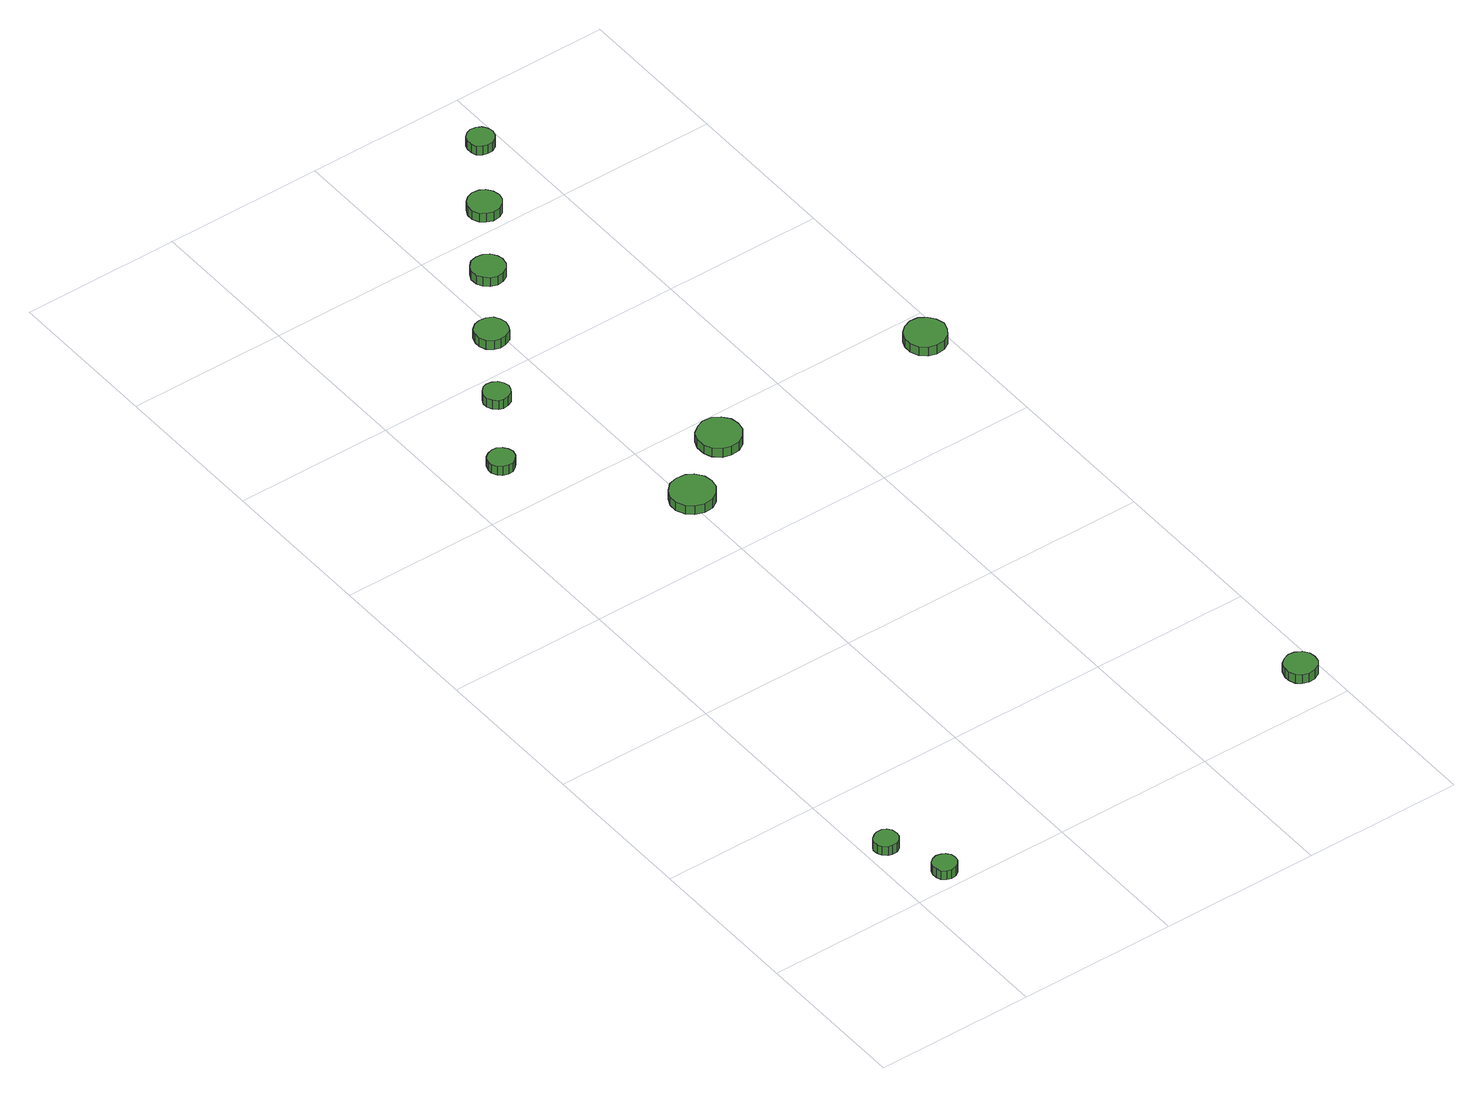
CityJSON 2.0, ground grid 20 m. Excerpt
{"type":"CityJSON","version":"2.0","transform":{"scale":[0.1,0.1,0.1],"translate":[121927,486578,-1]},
"CityObjects":{
"tree1":{"type":"SolitaryVegetationObject","attributes":{"function":"something"},"geometry":[{"type":"MultiSurface","lod":"1","boundaries":[[[0,1,2,3,4,5,6,7,8,9,10,11,12,13,14]],[[15,16,17,18,19,20,21,22,23,24,25,26,27,28,29]],[[0,29,28,1]],[[1,28,27,2]],[[2,27,26,3]],[[3,26,25,4]],[[4,25,24,5]],[[5,24,23,6]],[[6,23,22,7]],[[7,22,21,8]],[[8,21,20,9]],[[9,20,19,10]],[[10,19,18,11]],[[11,18,17,12]],[[12,17,16,13]],[[13,16,15,14]],[[14,15,29,0]]]}]},
"tree2":{"type":"SolitaryVegetationObject","attributes":{"function":"something"},"geometry":[{"type":"MultiSurface","lod":"1","boundaries":[[[30,31,32,33,34,35,36,37,38,39,40,41,42,43,44]],[[45,46,47,48,49,50,51,52,53,54,55,56,57,58,59]],[[30,59,58,31]],[[31,58,57,32]],[[32,57,56,33]],[[33,56,55,34]],[[34,55,54,35]],[[35,54,53,36]],[[36,53,52,37]],[[37,52,51,38]],[[38,51,50,39]],[[39,50,49,40]],[[40,49,48,41]],[[41,48,47,42]],[[42,47,46,43]],[[43,46,45,44]],[[44,45,59,30]]]}]},
"tree3":{"type":"SolitaryVegetationObject","attributes":{"function":"something"},"geometry":[{"type":"MultiSurface","lod":"1","boundaries":[[[60,61,62,63,64,65,66,67,68,69,70,71,72,73,74]],[[75,76,77,78,79,80,81,82,83,84,85,86,87,88,89]],[[60,89,88,61]],[[61,88,87,62]],[[62,87,86,63]],[[63,86,85,64]],[[64,85,84,65]],[[65,84,83,66]],[[66,83,82,67]],[[67,82,81,68]],[[68,81,80,69]],[[69,80,79,70]],[[70,79,78,71]],[[71,78,77,72]],[[72,77,76,73]],[[73,76,75,74]],[[74,75,89,60]]]}]},
"tree4":{"type":"SolitaryVegetationObject","attributes":{"function":"something"},"geometry":[{"type":"MultiSurface","lod":"1","boundaries":[[[90,91,92,93,94,95,96,97,98,99,100,101,102,103,104]],[[105,106,107,108,109,110,111,112,113,114,115,116,117,118,119]],[[90,119,118,91]],[[91,118,117,92]],[[92,117,116,93]],[[93,116,115,94]],[[94,115,114,95]],[[95,114,113,96]],[[96,113,112,97]],[[97,112,111,98]],[[98,111,110,99]],[[99,110,109,100]],[[100,109,108,101]],[[101,108,107,102]],[[102,107,106,103]],[[103,106,105,104]],[[104,105,119,90]]]}]},
"tree5":{"type":"SolitaryVegetationObject","attributes":{"function":"something"},"geometry":[{"type":"MultiSurface","lod":"1","boundaries":[[[120,121,122,123,124,125,126,127,128,129,130,131,132,133,134]],[[135,136,137,138,139,140,141,142,143,144,145,146,147,148,149]],[[120,149,148,121]],[[121,148,147,122]],[[122,147,146,123]],[[123,146,145,124]],[[124,145,144,125]],[[125,144,143,126]],[[126,143,142,127]],[[127,142,141,128]],[[128,141,140,129]],[[129,140,139,130]],[[130,139,138,131]],[[131,138,137,132]],[[132,137,136,133]],[[133,136,135,134]],[[134,135,149,120]]]}]},
"tree6":{"type":"SolitaryVegetationObject","attributes":{"function":"something"},"geometry":[{"type":"MultiSurface","lod":"1","boundaries":[[[150,151,152,153,154,155,156,157,158,159,160,161,162,163,164]],[[165,166,167,168,169,170,171,172,173,174,175,176,177,178,179]],[[150,179,178,151]],[[151,178,177,152]],[[152,177,176,153]],[[153,176,175,154]],[[154,175,174,155]],[[155,174,173,156]],[[156,173,172,157]],[[157,172,171,158]],[[158,171,170,159]],[[159,170,169,160]],[[160,169,168,161]],[[161,168,167,162]],[[162,167,166,163]],[[163,166,165,164]],[[164,165,179,150]]]}]},
"tree7":{"type":"SolitaryVegetationObject","attributes":{"function":"something"},"geometry":[{"type":"MultiSurface","lod":"1","boundaries":[[[180,181,182,183,184,185,186,187,188,189,190,191,192,193,194]],[[195,196,197,198,199,200,201,202,203,204,205,206,207,208,209]],[[180,209,208,181]],[[181,208,207,182]],[[182,207,206,183]],[[183,206,205,184]],[[184,205,204,185]],[[185,204,203,186]],[[186,203,202,187]],[[187,202,201,188]],[[188,201,200,189]],[[189,200,199,190]],[[190,199,198,191]],[[191,198,197,192]],[[192,197,196,193]],[[193,196,195,194]],[[194,195,209,180]]]}]},
"tree8":{"type":"SolitaryVegetationObject","attributes":{"function":"something"},"geometry":[{"type":"MultiSurface","lod":"1","boundaries":[[[210,211,212,213,214,215,216,217,218,219,220,221,222,223,224]],[[225,226,227,228,229,230,231,232,233,234,235,236,237,238,239]],[[210,239,238,211]],[[211,238,237,212]],[[212,237,236,213]],[[213,236,235,214]],[[214,235,234,215]],[[215,234,233,216]],[[216,233,232,217]],[[217,232,231,218]],[[218,231,230,219]],[[219,230,229,220]],[[220,229,228,221]],[[221,228,227,222]],[[222,227,226,223]],[[223,226,225,224]],[[224,225,239,210]]]}]},
"tree9":{"type":"SolitaryVegetationObject","attributes":{"function":"something"},"geometry":[{"type":"MultiSurface","lod":"1","boundaries":[[[240,241,242,243,244,245,246,247,248,249,250,251,252,253,254]],[[255,256,257,258,259,260,261,262,263,264,265,266,267,268,269]],[[240,269,268,241]],[[241,268,267,242]],[[242,267,266,243]],[[243,266,265,244]],[[244,265,264,245]],[[245,264,263,246]],[[246,263,262,247]],[[247,262,261,248]],[[248,261,260,249]],[[249,260,259,250]],[[250,259,258,251]],[[251,258,257,252]],[[252,257,256,253]],[[253,256,255,254]],[[254,255,269,240]]]}]},
"tree10":{"type":"SolitaryVegetationObject","attributes":{"function":"something"},"geometry":[{"type":"MultiSurface","lod":"1","boundaries":[[[270,271,272,273,274,275,276,277,278,279,280,281,282,283,284]],[[285,286,287,288,289,290,291,292,293,294,295,296,297,298,299]],[[270,299,298,271]],[[271,298,297,272]],[[272,297,296,273]],[[273,296,295,274]],[[274,295,294,275]],[[275,294,293,276]],[[276,293,292,277]],[[277,292,291,278]],[[278,291,290,279]],[[279,290,289,280]],[[280,289,288,281]],[[281,288,287,282]],[[282,287,286,283]],[[283,286,285,284]],[[284,285,299,270]]]}]},
"tree11":{"type":"SolitaryVegetationObject","attributes":{"function":"something"},"geometry":[{"type":"MultiSurface","lod":"1","boundaries":[[[300,301,302,303,304,305,306,307,308,309,310,311,312,313,314]],[[315,316,317,318,319,320,321,322,323,324,325,326,327,328,329]],[[300,329,328,301]],[[301,328,327,302]],[[302,327,326,303]],[[303,326,325,304]],[[304,325,324,305]],[[305,324,323,306]],[[306,323,322,307]],[[307,322,321,308]],[[308,321,320,309]],[[309,320,319,310]],[[310,319,318,311]],[[311,318,317,312]],[[312,317,316,313]],[[313,316,315,314]],[[314,315,329,300]]]}]},
"tree12":{"type":"SolitaryVegetationObject","attributes":{"function":"something"},"geometry":[{"type":"MultiSurface","lod":"1","boundaries":[[[330,331,332,333,334,335,336,337,338,339,340,341,342,343,344]],[[345,346,347,348,349,350,351,352,353,354,355,356,357,358,359]],[[330,359,358,331]],[[331,358,357,332]],[[332,357,356,333]],[[333,356,355,334]],[[334,355,354,335]],[[335,354,353,336]],[[336,353,352,337]],[[337,352,351,338]],[[338,351,350,339]],[[339,350,349,340]],[[340,349,348,341]],[[341,348,347,342]],[[342,347,346,343]],[[343,346,345,344]],[[344,345,359,330]]]}]}
},
"vertices":[
[34,87,30],[33,94,30],[29,99,30],[24,102,30],[17,102,30],[12,100,30],[7,96,30],[4,91,30],[4,84,30],[7,79,30],[12,74,30],[17,73,30],[24,73,30],[29,76,30],[33,81,30],[33,81,17],[29,76,17],[24,73,17],[17,73,17],[12,74,17],[7,79,17],[4,84,17],[4,91,17],[7,96,17],[12,100,17],[17,102,17],[24,102,17],[29,99,17],[33,94,17],[34,87,17],
[62,15,30],[61,21,30],[57,26,30],[52,29,30],[46,30,30],[40,28,30],[35,24,30],[33,18,30],[33,12,30],[35,6,30],[40,2,30],[46,0,30],[52,1,30],[57,4,30],[61,9,30],[61,9,17],[57,4,17],[52,1,17],[46,0,17],[40,2,17],[35,6,17],[33,12,17],[33,18,17],[35,24,17],[40,28,17],[46,30,17],[52,29,17],[57,26,17],[61,21,17],[62,15,17],
[79,866,27],[77,873,27],[73,878,27],[67,882,27],[61,882,27],[54,880,27],[49,876,27],[46,869,27],[46,863,27],[49,856,27],[54,852,27],[61,850,27],[67,850,27],[73,854,27],[77,859,27],[77,859,14],[73,854,14],[67,850,14],[61,850,14],[54,852,14],[49,856,14],[46,863,14],[46,869,14],[49,876,14],[54,880,14],[61,882,14],[67,882,14],[73,878,14],[77,873,14],[79,866,14],
[225,689,31],[223,700,31],[216,710,31],[207,715,31],[195,716,31],[184,713,31],[176,705,31],[171,695,31],[171,684,31],[176,673,31],[184,666,31],[195,662,31],[207,663,31],[216,669,31],[223,678,31],[223,678,18],[216,669,18],[207,663,18],[195,662,18],[184,666,18],[176,673,18],[171,684,18],[171,695,18],[176,705,18],[184,713,18],[195,716,18],[207,715,18],[216,710,18],[223,700,18],[225,689,18],
[144,961,24],[142,968,24],[138,974,24],[132,977,24],[125,978,24],[119,976,24],[114,971,24],[111,965,24],[111,958,24],[114,952,24],[119,947,24],[125,945,24],[132,946,24],[138,949,24],[142,955,24],[142,955,11],[138,949,11],[132,946,11],[125,945,11],[119,947,11],[114,952,11],[111,958,11],[111,965,11],[114,971,11],[119,976,11],[125,978,11],[132,977,11],[138,974,11],[142,968,11],[144,961,11],
[207,1051,22],[205,1059,22],[201,1066,22],[193,1070,22],[185,1071,22],[177,1069,22],[170,1063,22],[167,1055,22],[167,1047,22],[170,1039,22],[177,1033,22],[185,1031,22],[193,1032,22],[201,1036,22],[205,1043,22],[205,1043,9],[201,1036,9],[193,1032,9],[185,1031,9],[177,1033,9],[170,1039,9],[167,1047,9],[167,1055,9],[170,1063,9],[177,1069,9],[185,1071,9],[193,1070,9],[201,1066,9],[205,1059,9],[207,1051,9],
[307,749,31],[305,760,31],[298,769,31],[289,775,31],[277,776,31],[267,772,31],[258,765,31],[254,755,31],[254,743,31],[258,733,31],[267,725,31],[277,722,31],[289,723,31],[298,729,31],[305,738,31],[305,738,18],[298,729,18],[289,723,18],[277,722,18],[267,725,18],[258,733,18],[254,743,18],[254,755,18],[258,765,18],[267,772,18],[277,776,18],[289,775,18],[298,769,18],[305,760,18],[307,749,18],
[270,1141,20],[268,1149,20],[263,1156,20],[256,1160,20],[247,1161,20],[239,1159,20],[233,1153,20],[229,1145,20],[229,1136,20],[233,1129,20],[239,1123,20],[247,1120,20],[256,1121,20],[263,1125,20],[268,1132,20],[268,1132,7],[263,1125,7],[256,1121,7],[247,1120,7],[239,1123,7],[233,1129,7],[229,1136,7],[229,1145,7],[233,1153,7],[239,1159,7],[247,1161,7],[256,1160,7],[263,1156,7],[268,1149,7],[270,1141,7],
[597,57,18],[596,65,18],[591,72,18],[583,76,18],[575,77,18],[567,74,18],[561,69,18],[558,61,18],[558,53,18],[561,45,18],[567,40,18],[575,37,18],[583,38,18],[591,42,18],[596,49,18],[596,49,5],[591,42,5],[583,38,5],[575,37,5],[567,40,5],[561,45,5],[558,53,5],[558,61,5],[561,69,5],[567,74,5],[575,77,5],[583,76,5],[591,72,5],[596,65,5],[597,57,5],
[332,1230,20],[330,1239,20],[325,1246,20],[318,1250,20],[309,1251,20],[301,1248,20],[295,1243,20],[291,1235,20],[291,1226,20],[295,1218,20],[301,1213,20],[309,1210,20],[318,1211,20],[325,1215,20],[330,1222,20],[330,1222,7],[325,1215,7],[318,1211,7],[309,1210,7],[301,1213,7],[295,1218,7],[291,1226,7],[291,1235,7],[295,1243,7],[301,1248,7],[309,1251,7],[318,1250,7],[325,1246,7],[330,1239,7],[332,1230,7],
[391,1321,20],[389,1328,20],[385,1334,20],[379,1337,20],[372,1338,20],[366,1336,20],[360,1331,20],[358,1325,20],[358,1318,20],[360,1311,20],[366,1307,20],[372,1305,20],[379,1305,20],[385,1309,20],[389,1314,20],[389,1314,7],[385,1309,7],[379,1305,7],[372,1305,7],[366,1307,7],[360,1311,7],[358,1318,7],[358,1325,7],[360,1331,7],[366,1336,7],[372,1338,7],[379,1337,7],[385,1334,7],[389,1328,7],[391,1321,7],
[597,751,26],[594,762,26],[588,770,26],[579,776,26],[568,777,26],[558,773,26],[550,766,26],[546,757,26],[546,746,26],[550,736,26],[558,729,26],[568,726,26],[579,727,26],[588,732,26],[594,741,26],[594,741,13],[588,732,13],[579,727,13],[568,726,13],[558,729,13],[550,736,13],[546,746,13],[546,757,13],[550,766,13],[558,773,13],[568,777,13],[579,776,13],[588,770,13],[594,762,13],[597,751,13]
]}
